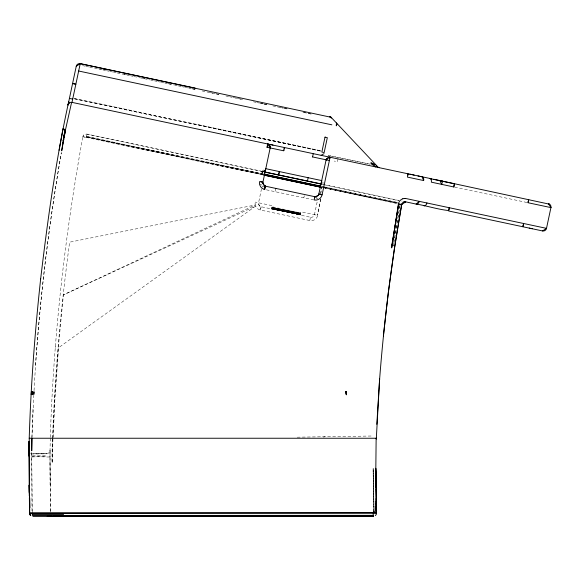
<?xml version="1.0" encoding="UTF-8"?>
<svg xmlns="http://www.w3.org/2000/svg" width="580" height="580" viewBox="0 0 580 580"><rect width="100%" height="100%" fill="white"/><g stroke="black" fill="none" stroke-linecap="round" stroke-linejoin="round"><path stroke-width="0.43" stroke-dasharray="2.9 2.17" d="M50.561 512.067L49.996 456.047M50.097 484.982L50.003 453.35M49.989 456.989L50.003 454.879M50.011 452.922L50.025 450.298L49.967 450.877A3.349 3.349 0 0 1 49.568 451.965L48.822 452.849A3.349 3.349 0 0 1 46.675 453.632L32.378 453.923L46.668 453.836M50.003 453.908L50.018 451.392M49.981 456.989L46.639 456.982L46.647 456.446L30.515 456.982M50.025 450.638L50.018 451.11M32.357 455.837L46.647 455.837M46.675 453.669L32.386 453.632A3.349 3.349 0 0 1 30.544 453.082M50.308 438.241L50.025 450.385M52.367 438.241L51.917 462.521L52.468 462.521L52.925 438.241M52.186 462.521L52.62 439.14M31.9 438.241L33.785 395.444M31.936 437.342L33.017 408.588M50.3 437.363C53.563 336.523 64.793 236.002 82.831 136.75A3.277 3.277 0 0 1 83.085 135.945L83.208 135.706A3.422 3.422 0 0 1 83.716 135.024M52.555 438.241C54.933 372.65 60.98 307.226 69.614 242.179L255.28 204.979A6.699 6.699 0 0 1 255.251 202.079L255.541 202.137M52.838 438.241L54.52 400.635L58.275 347.688L63.408 294.872L255.28 204.979L255.642 206.088A6.699 6.699 0 0 0 260.413 210.025L309.778 220.523A6.699 6.699 0 0 0 317.724 215.361L314.396 214.651M53.164 437.342L54.81 400.649L58.566 347.717L255.642 206.088L63.408 294.872M34.046 390.615L35.518 365.414A2066.235 2066.235 0 0 1 61.357 152.605A2065.771 2065.771 0 0 0 35.54 365.414M55.245 347.456L55.354 346.108M400.048 205.226L393.494 245.993M320.675 199.063L317.456 215.303L320.784 198.302M320.798 193.676L321.784 187.449L320.435 193.553M393.037 245.92L393.501 243.245M393.646 242.368L394.27 238.779M394.407 237.93L395.038 234.313M395.176 233.486L400.207 204.174M300.215 215.013L300.897 211.78L314.628 214.701M310.467 217.29L310.474 217.254A3.349 3.349 0 0 0 314.447 214.665L317.419 200.68M86.659 134.843L86.123 137.351L82.838 136.75A3.335 3.335 0 0 1 84.629 134.357L86.819 134.074L264.052 171.745M261.16 174.275L261.341 173.427L263.806 171.078L261.16 174.275L261.392 174.609M261.5 188.79L258.462 203.326L258.847 205.044L260.036 206.313A3.357 3.357 0 0 0 261.109 206.748L310.474 217.246L309.836 220.248M260.413 210.025L261.109 206.763M271.382 208.923L300.244 214.861L271.44 208.655L300.266 214.752L271.498 208.401L300.331 214.469L271.585 207.974L300.498 213.665L271.679 207.531L300.549 213.418L271.73 207.292L300.665 212.904L271.853 206.719L272.078 205.654L255.251 202.079M275.746 188.391L275.108 191.386M303.869 197.794L304.319 195.692M260.964 207.444L261.072 206.93M260.637 208.967L260.797 208.235M338.096 158.869L337.147 162.023L334.298 161.037M261.341 173.427L263.806 171.078M263.791 169.976L261.863 171.281M323.444 437.168L325.083 436.74M261.732 171.578L263.53 171.18L261.652 171.963L262.965 171.31L261.79 171.317L262.82 171.484M262.385 171.339L261.798 171.281L262.907 171.317A3.349 3.349 0 0 0 263.958 171.006M297.221 437.182L372.81 435.993M31.798 456.982L32.349 456.982L32.357 456.453L46.639 456.982M262.087 171.317L261.805 171.267A3.364 3.364 0 0 0 262.675 171.339M84.158 136.989L82.94 136.764M84.999 137.148L84.006 136.96M85.275 137.199L84.731 137.097M82.585 65.627L85.238 66.185M86.123 66.374L88.783 66.939M89.668 67.128L102.058 69.752M102.943 69.933L105.596 70.499M106.481 70.688L109.134 71.246M110.019 71.434L112.679 72M113.564 72.188L116.218 72.746M117.102 72.935L129.492 75.559M130.377 75.748L133.03 76.306M133.915 76.495L149.843 79.873M150.735 80.055L153.388 80.62M154.273 80.808L156.926 81.367M157.811 81.555L160.464 82.121M161.349 82.309L164.01 82.867M164.894 83.056L167.547 83.621M168.432 83.803L173.739 84.934M174.624 85.115L177.284 85.681M178.169 85.869L180.822 86.427M181.707 86.616L184.36 87.181M185.245 87.37L187.898 87.928M188.79 88.117L191.444 88.682M192.328 88.863L194.981 89.429M202.065 90.93L215.339 93.743M216.224 93.924L218.877 94.489M225.961 95.99L228.614 96.548M229.499 96.737L232.152 97.302M233.037 97.491L242.774 99.55L235.712 97.969M253.395 101.797L256.048 102.363M256.933 102.551L259.586 103.109M260.471 103.298L263.124 103.863M264.016 104.045L267.554 104.799M272.861 105.922L276.406 106.669M277.291 106.858L283.482 108.17M284.367 108.359L287.02 108.924M302.956 112.295L307.378 113.231M308.263 113.419L311.801 114.166M263.284 173.971L86.319 136.445L263.255 174.094M323.451 186.724L396.894 202.297M263.211 174.993L262.747 174.899M98.556 68.795L100.325 69.172M124.221 74.254L127.759 75.008M141.919 78.017L147.226 79.148M168.461 83.665L171.999 84.419M192.35 88.747L195.011 89.306M210.047 92.51L215.361 93.641M216.246 93.822L218.899 94.388M260.485 103.233L263.139 103.798M264.023 103.987L267.641 104.697M279.951 107.38L283.794 108.148M284.374 108.315L287.31 108.895M303.84 112.455L307.531 113.216M308.27 113.397L311.931 114.159M73.805 98.245L321.48 150.887M198.476 124.852L321.436 151.097L73.609 98.651L321.385 151.315M454.64 187.137L527.104 202.536M322.096 184.186L399.12 200.506M401.686 201.006L402.158 201.1M86.819 134.089L263.733 171.847M323.887 184.686L399.076 200.738M321.646 186.513L324.3 187.079M325.184 187.268L398.612 202.891M86.253 136.757L263.197 174.384M321.588 186.804L324.242 187.362M325.126 187.55L398.554 203.167M263.132 174.667L86.195 137.018L263.102 174.819M323.292 187.463L397.612 203.275M323.248 187.673L397.554 203.551M86.123 137.351L263.074 174.964M320.696 187.217L324.118 187.942M325.003 188.13L398.438 203.739M266.343 189.819L313.454 199.832M259.332 184.215L262.755 185.281M260.036 206.313L258.492 203.942A3.357 3.357 0 0 1 258.528 202.775M322.552 181.903L323.415 183.222M317.021 198.258L317.224 198.672A3.349 3.349 0 0 0 316.731 197.852M315.94 196.75L316.6 198.331M32.248 512.154L31.69 451.748L32.023 512.162M373.723 512.053L373.071 468.625L374.013 512.046L373.998 509.356M49.981 462.521L50.583 512.974M323.248 184.143A3.349 3.349 0 0 1 322.589 183.628M328.693 155.629L328.374 155.955L328.911 155.404L370.091 164.162L328.693 155.629M262.841 186.76L262.653 186.898A3.466 3.466 0 0 1 263.074 186.608L262.841 186.76M374.02 512.046L373.353 468.618L374.042 512.046"/><path stroke-width="0.87" d="M53.512 516.403L53.933 515.852M29 456.547L29.29 495.929M29.007 455.394L29.283 456.975M29.015 453.321L29.007 455.503L29.181 441.387L29.174 442.17M29.015 453.886L29.022 452.001M29.029 451.341L29.029 450.457M29.029 450.45L29.029 450.261A3.357 3.357 0 0 0 29.305 451.617M29.015 452.893L29.029 450.276M376.456 513.713L375.825 468.618L376.145 438.241M376.536 513.126L375.789 468.321L376.108 487.033M29.007 455.909L29.181 441.387L29.007 454.858M376.289 439.075L379.617 378.972L376.819 424.328M29.217 438.241C30.87 384.997 34.923 331.854 40.651 278.9M336.298 125.744L336.422 122.953L336.762 123.576A3.357 2.124 -43.5 0 1 336.291 125.737M379.603 378.972L379.545 380.147C384.025 321.291 391.413 262.668 401.693 204.544L401.947 203.732M31.624 391.514L31.378 394.61L31.436 391.514M31.298 394.61L31.4 391.514M33.828 394.741L34.017 391.514M31.342 394.603L31.53 391.514M383.373 336.045L388.353 292.059L394.465 248.211L401.693 204.544L405.688 201.855L405.13 201.738M40.651 278.9C47.77 218.943 56.028 159 69.078 100.014L76.255 66.243A3.349 3.349 0 0 1 80.228 63.662L195.105 88.095M264.603 186.144L264.379 186.165A3.393 3.393 0 0 1 265.488 186.216L265.481 186.209A3.364 3.364 0 0 1 264.654 185.919L262.849 183.338L262.849 182.504L270.186 147.929L267.605 143.956L267.192 147.291L267.547 144.231M399.721 204.189L398.67 204L391.696 247.79L398.395 203.95A6.743 6.743 0 0 1 402.825 198.773M391.42 247.754L398.685 204M321.508 181.453L321.69 180.576L321.625 181.127A3.371 3.371 0 0 1 321.69 180.576L265.778 168.686L265.372 169.715M62.502 144.565L62.8 142.781M63.104 141.005L63.408 139.229M63.706 137.453L65.069 129.449M63.329 141.056L63.633 139.272M59.066 150.307L62.959 129.006M63.206 141.027L63.525 139.258M71.478 102.928L65.54 129.55L61.69 150.836L65.105 129.463L65.54 129.55A2065.771 2065.771 0 0 0 64.068 137.525M275.746 188.406L275.652 188.833M314.817 196.801L314.933 196.721M80.185 63.865L72 102.363A3.335 3.335 0 0 0 68.81 103.421L68.629 103.639A3.335 3.335 0 0 0 68.027 104.958L68.317 103.574M454.437 183.715L454.154 185.071M528.59 199.89L528.677 199.462L527.988 202.725L550.928 207.604L546.44 228.643A3.349 3.349 0 0 1 542.539 230.942L529.264 228.121M278.625 174.848L279.321 171.571M283.794 150.524L283.917 149.959M284.185 148.705L284.287 148.226M308.147 177.697L307.451 180.975L307.545 180.532M329.382 160.515L312.555 156.934L313.193 153.932M325.003 137.163L321.842 152.061L324.155 152.547L327.323 137.656L325.003 137.163L325.402 137.25M319.254 194.213L318.848 194.133A3.349 3.349 0 0 1 318.406 195.148L318.21 195.445C311.743 197.809 318.42 197.033 318.812 194.119L326.177 159.536L328.976 157.187A3.349 3.349 0 0 1 330.078 157.238L328.758 158.094M320.421 186.557L320.341 187.137M320.544 185.992L320.66 185.433M321.284 182.497L321.371 182.106M314.802 196.692L314.142 199.984A6.706 6.706 0 0 0 322.096 194.822L329.991 157.651L329.897 158.101M420.754 176.508L422.022 176.777L423.639 180.547L407.414 177.103L408.117 173.819L407.841 175.088M449.34 207.705L448.645 210.982L532.237 228.752M429.729 178.415A3.335 2.356 -78 0 1 431.339 182.163L453.756 186.948L454.423 183.78L430.302 178.654M448.739 210.54C438.248 209.547 426.01 205.567 415.113 203.856L405.608 201.84M448.913 209.721L449.116 208.771M449.159 208.554L449.283 207.995M453.756 186.948L453.872 186.383M453.93 186.1L454.046 185.564M522.885 226.715L523.573 223.488L523.392 224.337M523 226.171L522.921 226.562M523.174 225.366L523.08 225.801M528.337 201.086L528.641 199.65M68.657 101.986L68.752 101.522M278.849 173.79L279.096 172.63M284.316 148.067L284.432 147.545L283.736 150.807L266.909 147.233M312.555 156.934L312.671 156.397M321.153 155.288L324.06 153.642M314.723 197.236L314.614 197.758M528.047 202.442L528.279 201.34M331.854 124.823L78.662 71.014M416.215 204.095L419.231 201.304A3.349 2.371 -78.1 0 1 418.47 203.022A3.342 2.371 -78.6 0 1 416.607 204.131L416.215 204.095A3.349 2.371 -78.1 0 0 417.462 203.899M328.998 157.187L326.402 158.993L326.105 159.819L327.432 158.956M76.255 66.243L80.228 63.662L330.992 117.269L331.26 118.103M542.539 230.942L546.519 228.361L406.072 198.556A8.272 7.641 -12.6 0 0 405.202 198.512M50.627 515.758L48.967 516.403L50.627 515.924M403.644 202.065L404.492 201.818A2.893 2.349 -16.4 0 1 405.311 201.804L405.688 201.855A3.349 3.349 0 0 0 401.693 204.544L398.395 203.95M48.633 516.403L50.148 515.852M50.264 516.403L49.836 516.403L51.489 515.83M402.803 198.795L403.586 198.621A8.127 7.678 -14.5 0 1 404.463 198.519M49.858 516.403L51.489 516.011M263.813 186.318L265.481 186.209L314.839 196.7A3.328 3.328 0 0 1 315.549 196.939M376.318 438.241L29.232 438.241L29.587 513.133L32.161 513.061M375.651 512.901L376.529 512.88A3.349 3.349 0 0 1 375.274 515.598M29.363 497.734L29.587 513.133L376.543 512.88L376.079 512.887M373.962 512.952L373.44 512.966M376.123 507.464L376.355 512.88L376.137 501.135M376.123 503.077L376.362 512.88M374.281 512.938L374.782 512.923M375.456 512.909L375.021 512.916M376.427 512.88L376.13 488.817M29.703 513.133L29.587 497.734M32.262 513.053L373.194 512.974L373.194 515.714M32.27 513.372L32.328 514.453L63.611 514.416M373.194 515.345L32.473 515.482L32.328 514.482M53.933 516.301L373.447 516.316L32.872 516.389M49.431 516.403L47.234 516.389A3.349 3.349 0 0 0 49.09 515.837M50.844 516.403L52.323 516.403M424.313 205.769L423.922 205.733A3.349 2.363 -77.9 0 0 426.931 202.942M400.998 204.421L400.2 204.276M401.157 204.443L401.418 204.493M73.544 83.716L75.016 84.028M329.563 157.129L330.02 157.224M270.012 147.893L270.178 147.929A3.357 3.357 0 0 0 267.605 143.949M326.38 159.877L326.685 159.942M264.168 174.159L320.798 186.165M261.631 181.968L260.935 181.823M262.363 182.12L262.856 182.229A3.364 3.364 0 0 0 262.849 183.331L264.458 185.81L265.481 186.209L264.777 189.486L264.241 189.348A6.706 6.706 0 0 1 259.615 181.54L262.899 182.236M319.507 194.271L320.08 194.394M103.109 69.02L104.878 69.397M72.587 83.505L75.864 84.209M72.696 99.1L69.723 98.469M72 102.377L420.884 176.537M431.745 178.843L422.022 176.777A3.364 2.378 -77.4 0 1 422.776 177.139L422.936 177.291A3.321 2.349 -78.2 0 1 423.342 177.864M433.898 179.3L549.666 204.232M268.119 144.065L268.518 144.152M270.345 144.536L271.157 144.71M272.056 144.899L273.035 145.109M409.828 174.188L411.532 174.551M412.706 174.797L414.192 175.117M417.948 175.914L419.391 176.219M264.842 171.919L265.734 172.108M266.727 172.318L267.815 172.55M65.54 129.55L62.916 128.992L63.931 129.209M264.603 171.956L321.537 183.969M264.618 172.035L321.233 184.121M264.139 174.283L320.762 186.325M264.081 174.573L320.704 186.615M264.016 174.856L320.638 186.905M263.987 175.008L320.595 187.108M263.958 175.153L320.58 187.188M318.812 194.119L322.089 194.822M330.992 117.269L329.708 116.696L331.448 117.675L377.703 166.75M375.992 165.938L379.023 167.642M370.845 163.589L375.789 166.953L370.939 162.494L374.89 164.8M372.367 163.306L373.041 163.69M330.774 117.124L331.448 117.675M30.595 515.453L29.587 513.133L30.167 514.938A3.306 3.241 89.6 0 0 30.682 515.533M270.062 146.095L270.229 146.769M345.774 391.514L346.289 394.741L345.789 391.514M346.05 391.514L346.557 394.741L346.057 391.514M264.785 170.44L264.944 172.608M29.587 513.133L29.935 514.54A3.357 3.357 0 0 0 30.805 515.642M29.674 497.734L29.877 507.696M375.543 469.517L375.862 486.685M375.543 476.745L375.731 486.685M375.543 484.88L375.579 486.685M29.297 492.304L29.152 485.054L29.283 493.21M376.137 498.619L376.26 512.887M375.55 470.423L375.731 487.04M376.123 506.558L376.224 512.887M375.543 478.558L375.673 486.685M375.55 484.365L375.586 487.04M375.55 477.238L375.673 487.04M63.423 141.078A2065.771 2065.771 0 0 1 63.749 139.301M405.058 201.833A2.943 2.327 -14.7 0 1 405.674 201.898M423.364 177.864A3.364 2.378 -77.4 0 1 423.647 180.576M264.988 170.23A3.553 3.553 0 0 1 264.654 170.556M69.629 102.754A3.342 3.277 -78 0 0 68.302 104.161A3.277 3.219 -78 0 0 68.027 104.958M404.463 198.512A8.316 7.779 -13.7 0 1 405.21 198.49M31.915 438.241L31.712 450.841L31.9 438.241M32.27 391.514L32.103 394.654L32.284 391.514M32.451 391.514L32.284 394.661L32.473 391.514M31.907 391.514L31.733 394.632L31.922 391.514M32.059 391.514L31.885 394.639L32.074 391.514M33.553 392.283L33.473 393.813L33.575 392.283M33.785 392.283L33.698 393.805L33.807 392.283M65.293 129.5L63.931 137.496L65.293 129.5M265.473 186.224L264.241 189.348L265.473 186.224M442.678 181.221L441.641 184.375L440.01 180.721L442.678 181.221M48.336 516.214L47.792 516.352L48.336 516.214M373.194 515.917L53.933 515.997L373.194 515.917M401.585 204.523L401.592 204.523M550.928 207.604L548.346 203.631A3.357 3.357 0 0 1 550.928 207.611M375.949 487.04L375.557 468.321L375.912 487.04"/></g></svg>
